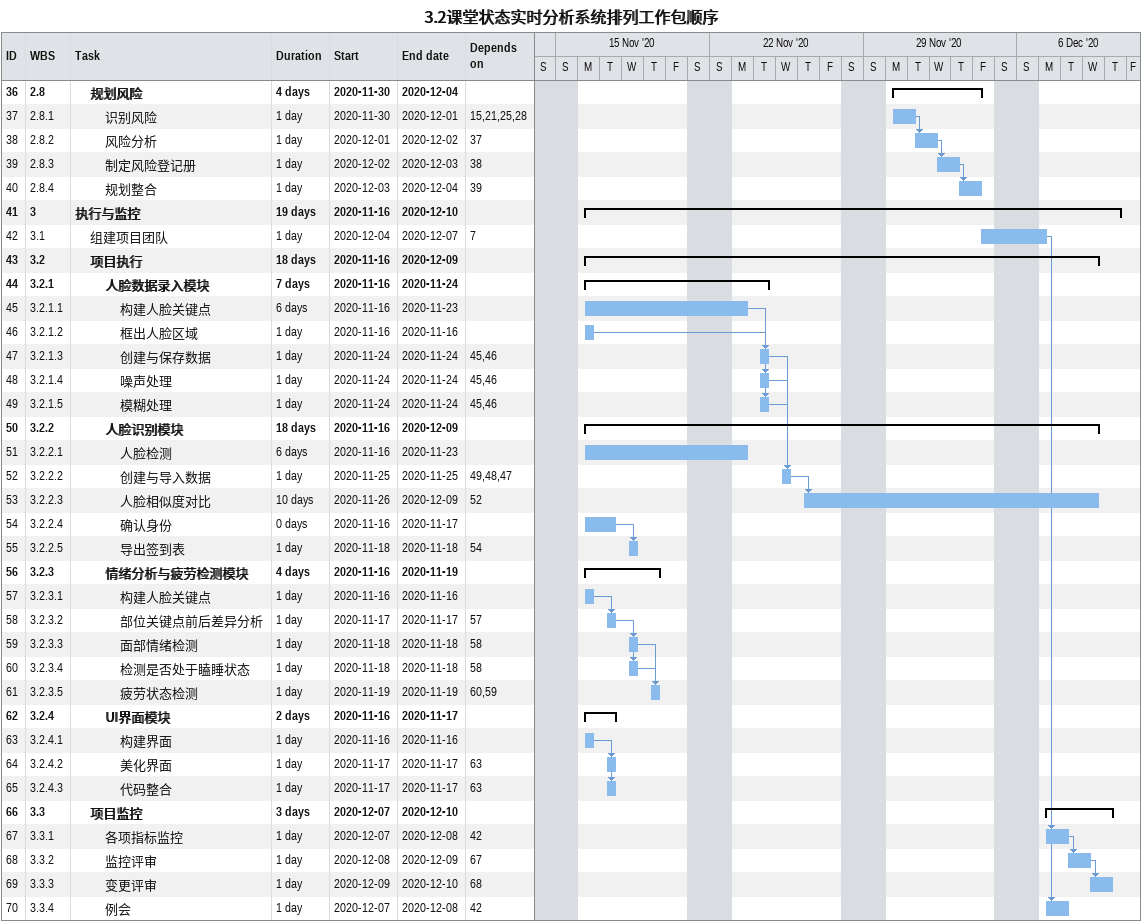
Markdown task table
3.2课堂状态实时分析系统排列工作包顺序

| ID | WBS | Task | Duration | Start | Finish | Predecessors |
|---|---|---|---|---|---|---|
| 36 | 2.8 | **规划风险** | 4d | 2020-11-30 | 2020-12-04 |  |
| 37 | 2.8.1 | 识别风险 | 1d | 2020-11-30 | 2020-12-01 | 15, 21, 25, 28 |
| 38 | 2.8.2 | 风险分析 | 1d | 2020-12-01 | 2020-12-02 | 37 |
| 39 | 2.8.3 | 制定风险登记册 | 1d | 2020-12-02 | 2020-12-03 | 38 |
| 40 | 2.8.4 | 规划整合 | 1d | 2020-12-03 | 2020-12-04 | 39 |
| 41 | 3 | **执行与监控** | 19d | 2020-11-16 | 2020-12-10 |  |
| 42 | 3.1 | 组建项目团队 | 1d | 2020-12-04 | 2020-12-07 | 7 |
| 43 | 3.2 | **项目执行** | 18d | 2020-11-16 | 2020-12-09 |  |
| 44 | 3.2.1 | **人脸数据录入模块** | 7d | 2020-11-16 | 2020-11-24 |  |
| 45 | 3.2.1.1 | 构建人脸关键点 | 6d | 2020-11-16 | 2020-11-23 |  |
| 46 | 3.2.1.2 | 框出人脸区域 | 1d | 2020-11-16 | 2020-11-16 |  |
| 47 | 3.2.1.3 | 创建与保存数据 | 1d | 2020-11-24 | 2020-11-24 | 45, 46 |
| 48 | 3.2.1.4 | 噪声处理 | 1d | 2020-11-24 | 2020-11-24 | 45, 46 |
| 49 | 3.2.1.5 | 模糊处理 | 1d | 2020-11-24 | 2020-11-24 | 45, 46 |
| 50 | 3.2.2 | **人脸识别模块** | 18d | 2020-11-16 | 2020-12-09 |  |
| 51 | 3.2.2.1 | 人脸检测 | 6d | 2020-11-16 | 2020-11-23 |  |
| 52 | 3.2.2.2 | 创建与导入数据 | 1d | 2020-11-25 | 2020-11-25 | 49, 48, 47 |
| 53 | 3.2.2.3 | 人脸相似度对比 | 10d | 2020-11-26 | 2020-12-09 | 52 |
| 54 | 3.2.2.4 | 确认身份 | 0d | 2020-11-16 | 2020-11-17 |  |
| 55 | 3.2.2.5 | 导出签到表 | 1d | 2020-11-18 | 2020-11-18 | 54 |
| 56 | 3.2.3 | **情绪分析与疲劳检测模块** | 4d | 2020-11-16 | 2020-11-19 |  |
| 57 | 3.2.3.1 | 构建人脸关键点 | 1d | 2020-11-16 | 2020-11-16 |  |
| 58 | 3.2.3.2 | 部位关键点前后差异分析 | 1d | 2020-11-17 | 2020-11-17 | 57 |
| 59 | 3.2.3.3 | 面部情绪检测 | 1d | 2020-11-18 | 2020-11-18 | 58 |
| 60 | 3.2.3.4 | 检测是否处于瞌睡状态 | 1d | 2020-11-18 | 2020-11-18 | 58 |
| 61 | 3.2.3.5 | 疲劳状态检测 | 1d | 2020-11-19 | 2020-11-19 | 60, 59 |
| 62 | 3.2.4 | **UI界面模块** | 2d | 2020-11-16 | 2020-11-17 |  |
| 63 | 3.2.4.1 | 构建界面 | 1d | 2020-11-16 | 2020-11-16 |  |
| 64 | 3.2.4.2 | 美化界面 | 1d | 2020-11-17 | 2020-11-17 | 63 |
| 65 | 3.2.4.3 | 代码整合 | 1d | 2020-11-17 | 2020-11-17 | 63 |
| 66 | 3.3 | **项目监控** | 3d | 2020-12-07 | 2020-12-10 |  |
| 67 | 3.3.1 | 各项指标监控 | 1d | 2020-12-07 | 2020-12-08 | 42 |
| 68 | 3.3.2 | 监控评审 | 1d | 2020-12-08 | 2020-12-09 | 67 |
| 69 | 3.3.3 | 变更评审 | 1d | 2020-12-09 | 2020-12-10 | 68 |
| 70 | 3.3.4 | 例会 | 1d | 2020-12-07 | 2020-12-08 | 42 |
